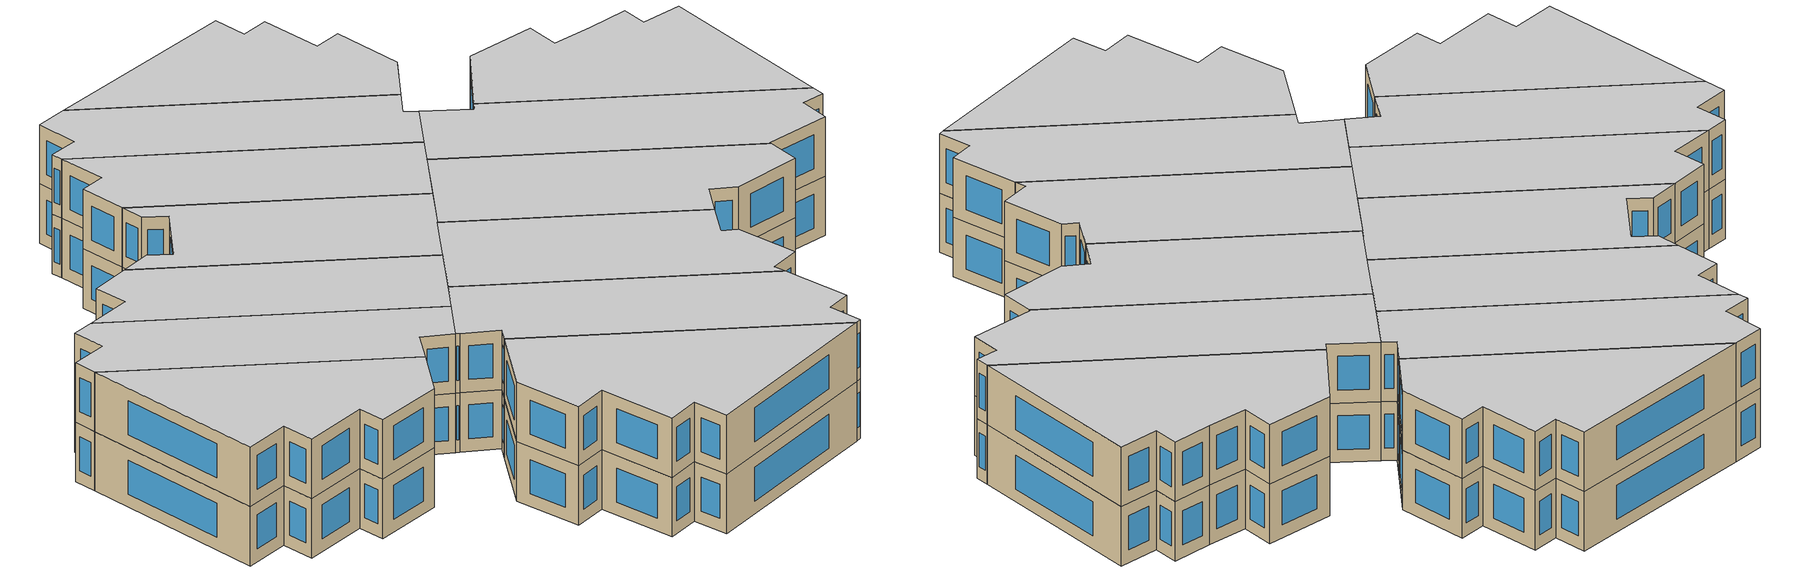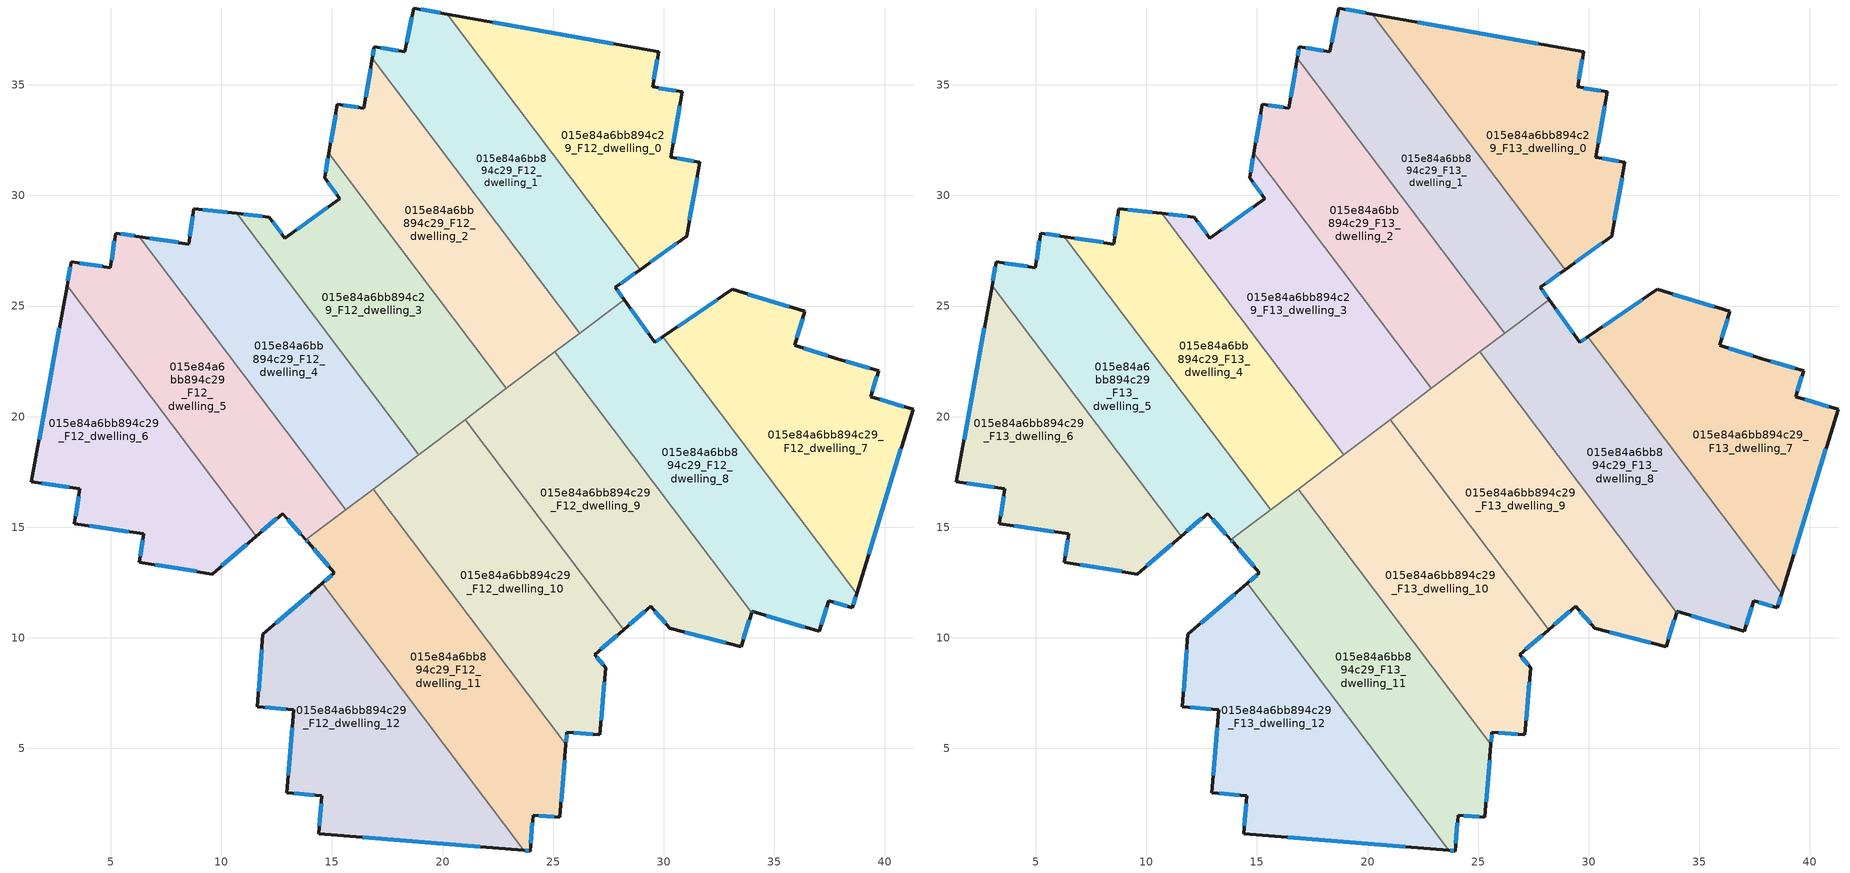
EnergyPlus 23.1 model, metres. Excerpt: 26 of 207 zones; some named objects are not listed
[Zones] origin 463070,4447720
015e84a6bb894c29_F12_dwelling_0
 floor to 015e84a6bb894c29_F11_dwelling_0 (EU_floor_Construction): 29.77,36.5 29.5,34.91 30.83,34.69 30.33,31.73 31.64,31.51 31.04,28.15 28.94,26.65 20.22,38.21 z36
 wall outside (EU_wall_Construction): 28.94,26.65 31.04,28.15 31.64,31.51 30.33,31.73 30.83,34.69 29.5,34.91 29.77,36.5 20.22,38.21 z36:39
 wall to 015e84a6bb894c29_F12_dwelling_1 (EU_wall_Construction): 20.22,38.21 28.94,26.65 z36:39
 window (EU_Window_Construction): 30.44,32.36 30.72,34.05 / 31.36,31.56 30.61,31.68 / 31.17,28.87 31.51,30.79 / 29.39,26.97 30.59,27.83 / 27.73,36.87 22.26,37.84 / 29.56,35.25 29.72,36.16 / 30.54,34.73 29.79,34.86 z36.64:38.36
015e84a6bb894c29_F12_dwelling_1
 floor to 015e84a6bb894c29_F11_dwelling_1 (EU_floor_Construction): 20.22,38.21 28.94,26.65 27.81,25.84 28.21,25.29 26.21,23.78 16.83,36.2 16.92,36.72 18.3,36.49 18.69,38.48 z36
 wall outside (EU_wall_Construction): 20.22,38.21 18.69,38.48 18.3,36.49 16.92,36.72 16.83,36.2 / 28.21,25.29 27.81,25.84 28.94,26.65 z36:39
 wall to 015e84a6bb894c29_F12_dwelling_2 (EU_wall_Construction): 16.83,36.2 26.21,23.78 z36:39
 wall to 015e84a6bb894c29_F12_dwelling_8 (EU_wall_Construction): 26.21,23.78 28.21,25.29 z36:39
 window (EU_Window_Construction): 19.89,38.26 19.02,38.42 / 28.05,26.02 28.69,26.48 / 28.12,25.41 27.89,25.73 / 16.9,36.61 16.85,36.31 / 18,36.54 17.21,36.67 / 18.61,38.05 18.38,36.92 z36.64:38.36
015e84a6bb894c29_F12_dwelling_10
 floor to 015e84a6bb894c29_F11_dwelling_10 (EU_floor_Construction): 21.02,19.86 28.19,10.36 26.87,9.23 27.37,8.64 27.12,5.61 25.62,5.73 25.58,5.18 16.86,16.72 z36
 wall outside (EU_wall_Construction): 25.58,5.18 25.62,5.73 27.12,5.61 27.37,8.64 26.87,9.23 28.19,10.36 z36:39
 wall to 015e84a6bb894c29_F12_dwelling_11 (EU_wall_Construction): 16.86,16.72 25.58,5.18 z36:39
 wall to 015e84a6bb894c29_F12_dwelling_9 (EU_wall_Construction): 28.19,10.36 21.02,19.86 z36:39
 wall to 015e84a6bb894c29_F12_dwelling_3 (EU_wall_Construction): 21.02,19.86 18.92,18.28 z36:39
 wall to 015e84a6bb894c29_F12_dwelling_4 (EU_wall_Construction): 18.92,18.28 16.86,16.73 z36:39
 window (EU_Window_Construction): 25.59,5.3 25.61,5.61 / 27.16,9.48 27.91,10.12 / 27.27,8.77 26.98,9.11 / 27.17,6.26 27.32,7.99 / 25.94,5.71 26.8,5.64 z36.64:38.36
015e84a6bb894c29_F12_dwelling_11
 floor to 015e84a6bb894c29_F11_dwelling_11 (EU_floor_Construction): 16.86,16.72 25.58,5.18 25.31,1.88 24.1,1.98 23.96,0.36 23.68,0.38 14.56,12.46 15.11,12.93 13.92,14.31 13.82,14.43 z36
 wall outside (EU_wall_Construction): 23.68,0.38 23.96,0.36 24.1,1.98 25.31,1.88 25.58,5.18 / 13.82,14.43 13.92,14.31 15.11,12.93 14.56,12.46 z36:39
 wall to 015e84a6bb894c29_F12_dwelling_12 (EU_wall_Construction): 14.56,12.46 23.68,0.38 z36:39
 wall to 015e84a6bb894c29_F12_dwelling_5 (EU_wall_Construction): 15.61,15.78 13.82,14.43 z36:39
 wall to 015e84a6bb894c29_F12_dwelling_4 (EU_wall_Construction): 16.86,16.72 15.61,15.78 z36:39
 window (EU_Window_Construction): 23.74,0.38 23.9,0.36 / 14.99,12.83 14.68,12.56 / 14.18,14.02 14.86,13.23 / 13.84,14.41 13.9,14.34 / 25.36,2.59 25.52,4.47 / 24.36,1.96 25.05,1.9 / 23.99,0.7 24.07,1.63 z36.64:38.36
015e84a6bb894c29_F12_dwelling_12
 floor to 015e84a6bb894c29_F11_dwelling_12 (EU_floor_Construction): 14.56,12.46 23.68,0.38 14.4,1.14 14.55,2.86 12.96,2.99 13.27,6.74 11.63,6.88 11.88,10.15 z36
 wall outside (EU_wall_Construction): 14.56,12.46 11.88,10.15 11.63,6.88 13.27,6.74 12.96,2.99 14.55,2.86 14.4,1.14 23.68,0.38 z36:39
 window (EU_Window_Construction): 13.2,5.93 13.02,3.79 / 11.98,6.85 12.92,6.77 / 11.82,9.45 11.68,7.58 / 13.99,11.97 12.45,10.65 / 16.39,0.97 21.69,0.54 / 14.52,2.49 14.44,1.5 / 13.3,2.96 14.21,2.88 z36.64:38.36
015e84a6bb894c29_F12_dwelling_2
 floor to 015e84a6bb894c29_F11_dwelling_2 (EU_floor_Construction): 16.83,36.2 26.21,23.78 22.89,21.28 14.86,31.91 15.25,34.12 16.45,33.95 z36
 wall outside (EU_wall_Construction): 16.83,36.2 16.45,33.95 15.25,34.12 14.86,31.91 z36:39
 wall to 015e84a6bb894c29_F12_dwelling_3 (EU_wall_Construction): 14.86,31.91 22.89,21.28 z36:39
 wall to 015e84a6bb894c29_F12_dwelling_9 (EU_wall_Construction): 22.89,21.28 25.08,22.93 z36:39
 wall to 015e84a6bb894c29_F12_dwelling_8 (EU_wall_Construction): 25.08,22.92 26.21,23.78 z36:39
 window (EU_Window_Construction): 15.16,33.65 14.94,32.39 / 16.19,33.99 15.5,34.08 / 16.75,35.72 16.53,34.43 z36.64:38.36
015e84a6bb894c29_F12_dwelling_3
 floor to 015e84a6bb894c29_F11_dwelling_3 (EU_floor_Construction): 15.35,29.85 14.67,30.8 14.86,31.91 22.89,21.28 18.92,18.28 10.68,29.19 12.17,29.02 12.87,28.07 z36
 wall outside (EU_wall_Construction): 14.86,31.91 14.67,30.8 15.35,29.85 12.87,28.07 12.17,29.02 10.68,29.19 z36:39
 wall to 015e84a6bb894c29_F12_dwelling_4 (EU_wall_Construction): 10.68,29.19 18.92,18.28 z36:39
 wall to 015e84a6bb894c29_F12_dwelling_9 (EU_wall_Construction): 21.02,19.86 22.89,21.27 z36:39
 window (EU_Window_Construction): 14.81,30.6 15.21,30.05 / 14.82,31.68 14.71,31.04 / 11.85,29.05 11,29.15 / 12.72,28.27 12.32,28.82 / 14.82,29.47 13.4,28.45 z36.64:38.36
015e84a6bb894c29_F12_dwelling_4
 floor to 015e84a6bb894c29_F11_dwelling_4 (EU_floor_Construction): 10.68,29.19 18.92,18.28 15.61,15.78 6.29,28.14 8.52,27.8 8.75,29.4 z36
 wall outside (EU_wall_Construction): 10.68,29.19 8.75,29.4 8.52,27.8 6.29,28.14 z36:39
 wall to 015e84a6bb894c29_F12_dwelling_5 (EU_wall_Construction): 6.29,28.14 15.61,15.78 z36:39
 window (EU_Window_Construction): 8.04,27.88 6.77,28.07 / 8.7,29.06 8.57,28.15 / 10.27,29.23 9.17,29.36 z36.64:38.36
015e84a6bb894c29_F12_dwelling_5
 floor to 015e84a6bb894c29_F11_dwelling_5 (EU_floor_Construction): 6.29,28.14 15.61,15.78 13.82,14.43 12.77,15.62 11.57,14.58 3.02,25.91 3.22,27 4.98,26.73 5.21,28.3 z36
 wall outside (EU_wall_Construction): 6.29,28.14 5.21,28.3 4.98,26.73 3.22,27 3.02,25.91 / 11.57,14.58 12.77,15.62 13.82,14.43 z36:39
 wall to 015e84a6bb894c29_F12_dwelling_6 (EU_wall_Construction): 3.02,25.91 11.57,14.58 z36:39
 window (EU_Window_Construction): 4.61,26.79 3.59,26.94 / 5.16,27.96 5.03,27.07 / 6.06,28.17 5.44,28.26 / 13,15.36 13.6,14.69 / 11.83,14.8 12.51,15.4 / 3.17,26.77 3.06,26.14 z36.64:38.36
015e84a6bb894c29_F12_dwelling_6
 floor to 015e84a6bb894c29_F11_dwelling_6 (EU_floor_Construction): 3.02,25.91 11.57,14.58 9.59,12.88 6.29,13.42 6.48,14.71 3.35,15.17 3.59,16.74 1.41,17.06 z36
 wall outside (EU_wall_Construction): 3.02,25.91 1.41,17.06 3.59,16.74 3.35,15.17 6.48,14.71 6.29,13.42 9.59,12.88 11.57,14.58 z36:39
 window (EU_Window_Construction): 4.02,15.07 5.81,14.8 / 3.54,16.4 3.4,15.5 / 1.88,16.99 3.12,16.81 / 2.68,24.02 1.76,18.96 / 10.02,13.25 11.15,14.22 / 7,13.3 8.88,13 / 6.44,14.43 6.33,13.69 z36.64:38.36
015e84a6bb894c29_F12_dwelling_7
 floor to 015e84a6bb894c29_F11_dwelling_7 (EU_floor_Construction): 39.72,22.08 39.36,20.91 41.27,20.33 38.72,11.98 29.95,23.61 33.11,25.75 36.38,24.76 35.92,23.23 37.83,22.62 z36
 wall outside (EU_wall_Construction): 38.72,11.98 41.27,20.33 39.36,20.91 39.72,22.08 37.83,22.62 35.92,23.23 36.38,24.76 33.11,25.75 29.95,23.61 z36:39
 wall to 015e84a6bb894c29_F12_dwelling_8 (EU_wall_Construction): 29.95,23.61 38.72,11.98 z36:39
 window (EU_Window_Construction): 37.42,22.75 36.33,23.1 / 39.31,22.2 38.23,22.51 / 39.44,21.16 39.64,21.83 / 40.86,20.45 39.77,20.78 / 39.27,13.77 40.73,18.54 / 32.43,25.29 30.63,24.07 / 35.68,24.97 33.81,25.54 / 36.02,23.56 36.28,24.43 z36.64:38.36
015e84a6bb894c29_F12_dwelling_8
 floor to 015e84a6bb894c29_F11_dwelling_8 (EU_floor_Construction): 29.95,23.61 38.72,11.98 38.53,11.35 37.47,11.68 37.04,10.28 33.99,11.2 33.97,11.13 25.08,22.92 28.21,25.29 29.59,23.36 z36
 wall outside (EU_wall_Construction): 33.97,11.13 33.99,11.2 37.04,10.28 37.47,11.68 38.53,11.35 38.72,11.98 / 29.95,23.61 29.59,23.36 28.21,25.29 z36:39
 wall to 015e84a6bb894c29_F12_dwelling_9 (EU_wall_Construction): 25.08,22.92 33.97,11.13 z36:39
 window (EU_Window_Construction): 38.57,11.49 38.68,11.84 / 37.7,11.61 38.3,11.42 / 37.13,10.58 37.38,11.38 / 34.64,11 36.38,10.48 / 33.98,11.15 33.99,11.18 / 29.29,23.77 28.5,24.88 / 29.87,23.55 29.67,23.41 z36.64:38.36
015e84a6bb894c29_F12_dwelling_9
 floor to 015e84a6bb894c29_F11_dwelling_9 (EU_floor_Construction): 25.08,22.92 33.97,11.13 33.5,9.6 30.27,10.44 29.41,11.42 28.19,10.36 21.02,19.86 z36
 wall outside (EU_wall_Construction): 28.19,10.36 29.41,11.42 30.27,10.44 33.5,9.6 33.97,11.13 z36:39
 window (EU_Window_Construction): 30.96,10.26 32.81,9.78 / 29.6,11.21 30.08,10.65 / 28.45,10.59 29.15,11.19 / 33.6,9.93 33.87,10.81 z36.64:38.36
015e84a6bb894c29_F13_dwelling_0
 floor to 015e84a6bb894c29_F12_dwelling_0 (EU_floor_Construction): 29.77,36.5 29.5,34.91 30.83,34.69 30.33,31.73 31.64,31.51 31.04,28.15 28.94,26.65 20.22,38.21 z39
 wall outside (EU_wall_Construction): 28.94,26.65 31.04,28.15 31.64,31.51 30.33,31.73 30.83,34.69 29.5,34.91 29.77,36.5 20.22,38.21 z39:42
 wall to 015e84a6bb894c29_F13_dwelling_1 (EU_wall_Construction): 20.22,38.21 28.94,26.65 z39:42
 window (EU_Window_Construction): 30.44,32.36 30.72,34.05 / 31.36,31.56 30.61,31.68 / 31.17,28.87 31.51,30.79 / 29.39,26.97 30.59,27.83 / 27.73,36.87 22.26,37.84 / 29.56,35.25 29.72,36.16 / 30.54,34.73 29.79,34.86 z39.64:41.36
 ceiling to 015e84a6bb894c29_F14_dwelling_0 (EU_floor_Construction): 31.04,28.15 31.64,31.51 30.33,31.73 30.83,34.69 29.5,34.91 29.77,36.5 20.22,38.21 28.94,26.65 z42
015e84a6bb894c29_F13_dwelling_1
 floor to 015e84a6bb894c29_F12_dwelling_1 (EU_floor_Construction): 20.22,38.21 28.94,26.65 27.81,25.84 28.21,25.29 26.21,23.78 16.83,36.2 16.92,36.72 18.3,36.49 18.69,38.48 z39
 wall outside (EU_wall_Construction): 20.22,38.21 18.69,38.48 18.3,36.49 16.92,36.72 16.83,36.2 / 28.21,25.29 27.81,25.84 28.94,26.65 z39:42
 wall to 015e84a6bb894c29_F13_dwelling_2 (EU_wall_Construction): 16.83,36.2 26.21,23.78 z39:42
 wall to 015e84a6bb894c29_F13_dwelling_8 (EU_wall_Construction): 26.21,23.78 28.21,25.29 z39:42
 window (EU_Window_Construction): 19.89,38.26 19.02,38.42 / 28.05,26.02 28.69,26.48 / 28.12,25.41 27.89,25.73 / 16.9,36.61 16.85,36.31 / 18,36.54 17.21,36.67 / 18.61,38.05 18.38,36.92 z39.64:41.36
 ceiling to 015e84a6bb894c29_F14_dwelling_1 (EU_floor_Construction): 28.21,25.29 27.81,25.84 28.94,26.65 20.22,38.21 18.69,38.48 18.3,36.49 16.92,36.72 16.83,36.2 26.21,23.78 z42
015e84a6bb894c29_F13_dwelling_10
 floor to 015e84a6bb894c29_F12_dwelling_10 (EU_floor_Construction): 21.02,19.86 28.19,10.36 26.87,9.23 27.37,8.64 27.12,5.61 25.62,5.73 25.58,5.18 16.86,16.72 z39
 wall outside (EU_wall_Construction): 25.58,5.18 25.62,5.73 27.12,5.61 27.37,8.64 26.87,9.23 28.19,10.36 z39:42
 wall to 015e84a6bb894c29_F13_dwelling_11 (EU_wall_Construction): 16.86,16.72 25.58,5.18 z39:42
 wall to 015e84a6bb894c29_F13_dwelling_9 (EU_wall_Construction): 28.19,10.36 21.02,19.86 z39:42
 wall to 015e84a6bb894c29_F13_dwelling_3 (EU_wall_Construction): 21.02,19.86 18.92,18.28 z39:42
 wall to 015e84a6bb894c29_F13_dwelling_4 (EU_wall_Construction): 18.92,18.28 16.86,16.73 z39:42
 window (EU_Window_Construction): 25.59,5.3 25.61,5.61 / 27.16,9.48 27.91,10.12 / 27.27,8.77 26.98,9.11 / 27.17,6.26 27.32,7.99 / 25.94,5.71 26.8,5.64 z39.64:41.36
 ceiling to 015e84a6bb894c29_F14_dwelling_10 (EU_floor_Construction): 27.12,5.61 27.37,8.64 26.87,9.23 28.19,10.36 21.02,19.86 16.86,16.72 25.58,5.18 25.62,5.73 z42
015e84a6bb894c29_F13_dwelling_11
 floor to 015e84a6bb894c29_F12_dwelling_11 (EU_floor_Construction): 16.86,16.72 25.58,5.18 25.31,1.88 24.1,1.98 23.96,0.36 23.68,0.38 14.56,12.46 15.11,12.93 13.92,14.31 13.82,14.43 z39
 wall outside (EU_wall_Construction): 23.68,0.38 23.96,0.36 24.1,1.98 25.31,1.88 25.58,5.18 / 13.82,14.43 13.92,14.31 15.11,12.93 14.56,12.46 z39:42
 wall to 015e84a6bb894c29_F13_dwelling_12 (EU_wall_Construction): 14.56,12.46 23.68,0.38 z39:42
 wall to 015e84a6bb894c29_F13_dwelling_5 (EU_wall_Construction): 15.61,15.78 13.82,14.43 z39:42
 wall to 015e84a6bb894c29_F13_dwelling_4 (EU_wall_Construction): 16.86,16.72 15.61,15.78 z39:42
 window (EU_Window_Construction): 23.74,0.38 23.9,0.36 / 14.99,12.83 14.68,12.56 / 14.18,14.02 14.86,13.23 / 13.84,14.41 13.9,14.34 / 25.36,2.59 25.52,4.47 / 24.36,1.96 25.05,1.9 / 23.99,0.7 24.07,1.63 z39.64:41.36
 ceiling to 015e84a6bb894c29_F14_dwelling_11 (EU_floor_Construction): 25.31,1.88 25.58,5.18 16.86,16.72 13.82,14.43 13.92,14.31 15.11,12.93 14.56,12.46 23.68,0.38 23.96,0.36 24.1,1.98 z42
015e84a6bb894c29_F13_dwelling_12
 floor to 015e84a6bb894c29_F12_dwelling_12 (EU_floor_Construction): 14.56,12.46 23.68,0.38 14.4,1.14 14.55,2.86 12.96,2.99 13.27,6.74 11.63,6.88 11.88,10.15 z39
 wall outside (EU_wall_Construction): 14.56,12.46 11.88,10.15 11.63,6.88 13.27,6.74 12.96,2.99 14.55,2.86 14.4,1.14 23.68,0.38 z39:42
 window (EU_Window_Construction): 13.2,5.93 13.02,3.79 / 11.98,6.85 12.92,6.77 / 11.82,9.45 11.68,7.58 / 13.99,11.97 12.45,10.65 / 16.39,0.97 21.69,0.54 / 14.52,2.49 14.44,1.5 / 13.3,2.96 14.21,2.88 z39.64:41.36
 ceiling to 015e84a6bb894c29_F14_dwelling_12 (EU_floor_Construction): 23.68,0.38 14.56,12.46 11.88,10.15 11.63,6.88 13.27,6.74 12.96,2.99 14.55,2.86 14.4,1.14 z42
015e84a6bb894c29_F13_dwelling_2
 floor to 015e84a6bb894c29_F12_dwelling_2 (EU_floor_Construction): 16.83,36.2 26.21,23.78 22.89,21.28 14.86,31.91 15.25,34.12 16.45,33.95 z39
 wall outside (EU_wall_Construction): 16.83,36.2 16.45,33.95 15.25,34.12 14.86,31.91 z39:42
 wall to 015e84a6bb894c29_F13_dwelling_3 (EU_wall_Construction): 14.86,31.91 22.89,21.28 z39:42
 wall to 015e84a6bb894c29_F13_dwelling_9 (EU_wall_Construction): 22.89,21.28 25.08,22.93 z39:42
 wall to 015e84a6bb894c29_F13_dwelling_8 (EU_wall_Construction): 25.08,22.92 26.21,23.78 z39:42
 window (EU_Window_Construction): 15.16,33.65 14.94,32.39 / 16.19,33.99 15.5,34.08 / 16.75,35.72 16.53,34.43 z39.64:41.36
 ceiling to 015e84a6bb894c29_F14_dwelling_2 (EU_floor_Construction): 26.21,23.78 16.83,36.2 16.45,33.95 15.25,34.12 14.86,31.91 22.89,21.28 z42
015e84a6bb894c29_F13_dwelling_3
 floor to 015e84a6bb894c29_F12_dwelling_3 (EU_floor_Construction): 15.35,29.85 14.67,30.8 14.86,31.91 22.89,21.28 18.92,18.28 10.68,29.19 12.17,29.02 12.87,28.07 z39
 wall outside (EU_wall_Construction): 14.86,31.91 14.67,30.8 15.35,29.85 12.87,28.07 12.17,29.02 10.68,29.19 z39:42
 wall to 015e84a6bb894c29_F13_dwelling_4 (EU_wall_Construction): 10.68,29.19 18.92,18.28 z39:42
 wall to 015e84a6bb894c29_F13_dwelling_9 (EU_wall_Construction): 21.02,19.86 22.89,21.27 z39:42
 window (EU_Window_Construction): 14.81,30.6 15.21,30.05 / 14.82,31.68 14.71,31.04 / 11.85,29.05 11,29.15 / 12.72,28.27 12.32,28.82 / 14.82,29.47 13.4,28.45 z39.64:41.36
 ceiling to 015e84a6bb894c29_F14_dwelling_3 (EU_floor_Construction): 22.89,21.28 14.86,31.91 14.67,30.8 15.35,29.85 12.87,28.07 12.17,29.02 10.68,29.19 18.92,18.28 z42
015e84a6bb894c29_F13_dwelling_4
 floor to 015e84a6bb894c29_F12_dwelling_4 (EU_floor_Construction): 10.68,29.19 18.92,18.28 15.61,15.78 6.29,28.14 8.52,27.8 8.75,29.4 z39
 wall outside (EU_wall_Construction): 10.68,29.19 8.75,29.4 8.52,27.8 6.29,28.14 z39:42
 wall to 015e84a6bb894c29_F13_dwelling_5 (EU_wall_Construction): 6.29,28.14 15.61,15.78 z39:42
 window (EU_Window_Construction): 8.04,27.88 6.77,28.07 / 8.7,29.06 8.57,28.15 / 10.27,29.23 9.17,29.36 z39.64:41.36
 ceiling to 015e84a6bb894c29_F14_dwelling_4 (EU_floor_Construction): 18.92,18.28 10.68,29.19 8.75,29.4 8.52,27.8 6.29,28.14 15.61,15.78 z42
015e84a6bb894c29_F13_dwelling_5
 floor to 015e84a6bb894c29_F12_dwelling_5 (EU_floor_Construction): 6.29,28.14 15.61,15.78 13.82,14.43 12.77,15.62 11.57,14.58 3.02,25.91 3.22,27 4.98,26.73 5.21,28.3 z39
 wall outside (EU_wall_Construction): 6.29,28.14 5.21,28.3 4.98,26.73 3.22,27 3.02,25.91 / 11.57,14.58 12.77,15.62 13.82,14.43 z39:42
 wall to 015e84a6bb894c29_F13_dwelling_6 (EU_wall_Construction): 3.02,25.91 11.57,14.58 z39:42
 window (EU_Window_Construction): 4.61,26.79 3.59,26.94 / 5.16,27.96 5.03,27.07 / 6.06,28.17 5.44,28.26 / 13,15.36 13.6,14.69 / 11.83,14.8 12.51,15.4 / 3.17,26.77 3.06,26.14 z39.64:41.36
 ceiling to 015e84a6bb894c29_F14_dwelling_5 (EU_floor_Construction): 15.61,15.78 6.29,28.14 5.21,28.3 4.98,26.73 3.22,27 3.02,25.91 11.57,14.58 12.77,15.62 13.82,14.43 z42
015e84a6bb894c29_F13_dwelling_6
 floor to 015e84a6bb894c29_F12_dwelling_6 (EU_floor_Construction): 3.02,25.91 11.57,14.58 9.59,12.88 6.29,13.42 6.48,14.71 3.35,15.17 3.59,16.74 1.41,17.06 z39
 wall outside (EU_wall_Construction): 3.02,25.91 1.41,17.06 3.59,16.74 3.35,15.17 6.48,14.71 6.29,13.42 9.59,12.88 11.57,14.58 z39:42
 window (EU_Window_Construction): 4.02,15.07 5.81,14.8 / 3.54,16.4 3.4,15.5 / 1.88,16.99 3.12,16.81 / 2.68,24.02 1.76,18.96 / 10.02,13.25 11.15,14.22 / 7,13.3 8.88,13 / 6.44,14.43 6.33,13.69 z39.64:41.36
 ceiling to 015e84a6bb894c29_F14_dwelling_6 (EU_floor_Construction): 11.57,14.58 3.02,25.91 1.41,17.06 3.59,16.74 3.35,15.17 6.48,14.71 6.29,13.42 9.59,12.88 z42
015e84a6bb894c29_F13_dwelling_7
 floor to 015e84a6bb894c29_F12_dwelling_7 (EU_floor_Construction): 39.72,22.08 39.36,20.91 41.27,20.33 38.72,11.98 29.95,23.61 33.11,25.75 36.38,24.76 35.92,23.23 37.83,22.62 z39
 wall outside (EU_wall_Construction): 38.72,11.98 41.27,20.33 39.36,20.91 39.72,22.08 37.83,22.62 35.92,23.23 36.38,24.76 33.11,25.75 29.95,23.61 z39:42
 wall to 015e84a6bb894c29_F13_dwelling_8 (EU_wall_Construction): 29.95,23.61 38.72,11.98 z39:42
 window (EU_Window_Construction): 37.42,22.75 36.33,23.1 / 39.31,22.2 38.23,22.51 / 39.44,21.16 39.64,21.83 / 40.86,20.45 39.77,20.78 / 39.27,13.77 40.73,18.54 / 32.43,25.29 30.63,24.07 / 35.68,24.97 33.81,25.54 / 36.02,23.56 36.28,24.43 z39.64:41.36
 ceiling to 015e84a6bb894c29_F14_dwelling_7 (EU_floor_Construction): 38.72,11.98 41.27,20.33 39.36,20.91 39.72,22.08 37.83,22.62 35.92,23.23 36.38,24.76 33.11,25.75 29.95,23.61 z42
015e84a6bb894c29_F13_dwelling_8
 floor to 015e84a6bb894c29_F12_dwelling_8 (EU_floor_Construction): 29.95,23.61 38.72,11.98 38.53,11.35 37.47,11.68 37.04,10.28 33.99,11.2 33.97,11.13 25.08,22.92 28.21,25.29 29.59,23.36 z39
 wall outside (EU_wall_Construction): 33.97,11.13 33.99,11.2 37.04,10.28 37.47,11.68 38.53,11.35 38.72,11.98 / 29.95,23.61 29.59,23.36 28.21,25.29 z39:42
 wall to 015e84a6bb894c29_F13_dwelling_9 (EU_wall_Construction): 25.08,22.92 33.97,11.13 z39:42
 window (EU_Window_Construction): 38.57,11.49 38.68,11.84 / 37.7,11.61 38.3,11.42 / 37.13,10.58 37.38,11.38 / 34.64,11 36.38,10.48 / 33.98,11.15 33.99,11.18 / 29.29,23.77 28.5,24.88 / 29.87,23.55 29.67,23.41 z39.64:41.36
 ceiling to 015e84a6bb894c29_F14_dwelling_8 (EU_floor_Construction): 38.53,11.35 38.72,11.98 29.95,23.61 29.59,23.36 28.21,25.29 25.08,22.92 33.97,11.13 33.99,11.2 37.04,10.28 37.47,11.68 z42
015e84a6bb894c29_F13_dwelling_9
 floor to 015e84a6bb894c29_F12_dwelling_9 (EU_floor_Construction): 25.08,22.92 33.97,11.13 33.5,9.6 30.27,10.44 29.41,11.42 28.19,10.36 21.02,19.86 z39
 wall outside (EU_wall_Construction): 28.19,10.36 29.41,11.42 30.27,10.44 33.5,9.6 33.97,11.13 z39:42
 window (EU_Window_Construction): 30.96,10.26 32.81,9.78 / 29.6,11.21 30.08,10.65 / 28.45,10.59 29.15,11.19 / 33.6,9.93 33.87,10.81 z39.64:41.36
 ceiling to 015e84a6bb894c29_F14_dwelling_9 (EU_floor_Construction): 33.5,9.6 33.97,11.13 25.08,22.92 21.02,19.86 28.19,10.36 29.41,11.42 30.27,10.44 z42
[Building]
EU S2 Campaign: North Axis=0; Terrain=City; Solar Distribution=FullExterior
[Site:Location]
Yerevan-Zvartnots.Intl.AP: Latitude=40.15; Longitude=44.383; Time Zone=4; Elevation=854
[SizingPeriod:WeatherFileDays]
AnnualSizingPeriod: Begin Month=1; Begin Day of Month=1; End Month=12; End Day of Month=31; Day of Week for Start Day=Monday; Use Weather File Daylight Saving Period=No; Use Weather File Rain and Snow Indicators=No
[MATERIAL]
EU_InternalMass_Material: Roughness=MediumRough; Thickness=0.1; Conductivity=1; Density=1800; Specific Heat=900; Thermal Absorptance=0.9; Solar Absorptance=0.7; Visible Absorptance=0.7
[MATERIAL:NOMASS] Roughness=MediumRough; Thermal Absorptance=0.9; Solar Absorptance=0.7; Visible Absorptance=0.7
Name | Thermal Resistance
EU_wall_NoMass | 1.05043
EU_floor_NoMass | 0.478065
[WINDOWMATERIAL:SIMPLEGLAZINGSYSTEM]
EU_Window_SimpleGlazing: UFactor=2.5566; Solar Heat Gain Coefficient=0.75; Visible Transmittance=0.75
[CONSTRUCTION]
EU_wall_Construction: EU_wall_NoMass
EU_floor_Construction: EU_floor_NoMass
EU_Window_Construction: EU_Window_SimpleGlazing
EU_InternalMass_Construction: EU_InternalMass_Material
[ZONE] Type=1; Multiplier=1; Ceiling Height=autocalculate; Floor Area=autocalculate; Part of Total Floor Area=Yes
Name | Volume
015e84a6bb894c29_F12_dwelling_0; 015e84a6bb894c29_F13_dwelling_0 | 179.992
015e84a6bb894c29_F12_dwelling_1; 015e84a6bb894c29_F13_dwelling_1; 015e84a6bb894c29_F12_dwelling_6; 015e84a6bb894c29_F13_dwelling_6 | 180.014
015e84a6bb894c29_F12_dwelling_10; 015e84a6bb894c29_F13_dwelling_10 | 210.014
015e84a6bb894c29_F12_dwelling_11; 015e84a6bb894c29_F13_dwelling_11 | 210.02
015e84a6bb894c29_F12_dwelling_12; 015e84a6bb894c29_F13_dwelling_12 | 209.98
015e84a6bb894c29_F12_dwelling_2; 015e84a6bb894c29_F13_dwelling_2 | 180.025
015e84a6bb894c29_F12_dwelling_3; 015e84a6bb894c29_F13_dwelling_3 | 179.989
015e84a6bb894c29_F12_dwelling_4; 015e84a6bb894c29_F13_dwelling_4; 015e84a6bb894c29_F12_dwelling_5; 015e84a6bb894c29_F13_dwelling_5 | 180
015e84a6bb894c29_F12_dwelling_7; 015e84a6bb894c29_F13_dwelling_7 | 210
015e84a6bb894c29_F12_dwelling_8; 015e84a6bb894c29_F13_dwelling_8 | 210.012
015e84a6bb894c29_F12_dwelling_9; 015e84a6bb894c29_F13_dwelling_9 | 210.008
[INTERNALMASS] Construction=EU_InternalMass_Construction
Name | Zone or ZoneList | Surface Area
015e84a6bb894c29_F12_dwelling_0_EU_InternalMass | 015e84a6bb894c29_F12_dwelling_0 | 59.9974
015e84a6bb894c29_F12_dwelling_1_EU_InternalMass | 015e84a6bb894c29_F12_dwelling_1 | 60.0046
015e84a6bb894c29_F12_dwelling_2_EU_InternalMass | 015e84a6bb894c29_F12_dwelling_2 | 60.0084
015e84a6bb894c29_F12_dwelling_3_EU_InternalMass | 015e84a6bb894c29_F12_dwelling_3 | 59.9963
015e84a6bb894c29_F12_dwelling_4_EU_InternalMass | 015e84a6bb894c29_F12_dwelling_4 | 60.0001
015e84a6bb894c29_F12_dwelling_5_EU_InternalMass | 015e84a6bb894c29_F12_dwelling_5 | 59.9999
015e84a6bb894c29_F12_dwelling_6_EU_InternalMass | 015e84a6bb894c29_F12_dwelling_6 | 60.0045
015e84a6bb894c29_F12_dwelling_7_EU_InternalMass | 015e84a6bb894c29_F12_dwelling_7 | 69.9996
015e84a6bb894c29_F12_dwelling_8_EU_InternalMass | 015e84a6bb894c29_F12_dwelling_8 | 70.004
015e84a6bb894c29_F12_dwelling_9_EU_InternalMass | 015e84a6bb894c29_F12_dwelling_9 | 70.0026
015e84a6bb894c29_F12_dwelling_10_EU_InternalMass | 015e84a6bb894c29_F12_dwelling_10 | 70.0049
015e84a6bb894c29_F12_dwelling_11_EU_InternalMass | 015e84a6bb894c29_F12_dwelling_11 | 70.0067
015e84a6bb894c29_F12_dwelling_12_EU_InternalMass | 015e84a6bb894c29_F12_dwelling_12 | 69.993
015e84a6bb894c29_F13_dwelling_0_EU_InternalMass | 015e84a6bb894c29_F13_dwelling_0 | 59.9974
015e84a6bb894c29_F13_dwelling_1_EU_InternalMass | 015e84a6bb894c29_F13_dwelling_1 | 60.0046
015e84a6bb894c29_F13_dwelling_2_EU_InternalMass | 015e84a6bb894c29_F13_dwelling_2 | 60.0084
015e84a6bb894c29_F13_dwelling_3_EU_InternalMass | 015e84a6bb894c29_F13_dwelling_3 | 59.9963
015e84a6bb894c29_F13_dwelling_4_EU_InternalMass | 015e84a6bb894c29_F13_dwelling_4 | 60.0001
015e84a6bb894c29_F13_dwelling_5_EU_InternalMass | 015e84a6bb894c29_F13_dwelling_5 | 59.9999
015e84a6bb894c29_F13_dwelling_6_EU_InternalMass | 015e84a6bb894c29_F13_dwelling_6 | 60.0045
015e84a6bb894c29_F13_dwelling_7_EU_InternalMass | 015e84a6bb894c29_F13_dwelling_7 | 69.9996
015e84a6bb894c29_F13_dwelling_8_EU_InternalMass | 015e84a6bb894c29_F13_dwelling_8 | 70.004
015e84a6bb894c29_F13_dwelling_9_EU_InternalMass | 015e84a6bb894c29_F13_dwelling_9 | 70.0026
015e84a6bb894c29_F13_dwelling_10_EU_InternalMass | 015e84a6bb894c29_F13_dwelling_10 | 70.0049
015e84a6bb894c29_F13_dwelling_11_EU_InternalMass | 015e84a6bb894c29_F13_dwelling_11 | 70.0067
015e84a6bb894c29_F13_dwelling_12_EU_InternalMass | 015e84a6bb894c29_F13_dwelling_12 | 69.993
[OTHEREQUIPMENT] Fuel Type=Electricity; Design Level Calculation Method=Watts/Area; Power per Zone Floor Area=1; Fraction Latent=0; Fraction Radiant=0; Fraction Lost=0; Carbon Dioxide Generation Rate=0; EndUse Subcategory=EU_Step8_InternalGains
Name | Zone or ZoneList or Space or SpaceList | Schedule
EU_Step8_InternalGain_015e84a6bb894c29_F12_dwelling_0_f000 | 015e84a6bb894c29_F12_dwelling_0 | EU_Step8_GainSchedule_015e84a6bb894c29_F12_dwelling_0_f000
EU_Step8_InternalGain_015e84a6bb894c29_F12_dwelling_1_f000 | 015e84a6bb894c29_F12_dwelling_1 | EU_Step8_GainSchedule_015e84a6bb894c29_F12_dwelling_1_f000
EU_Step8_InternalGain_015e84a6bb894c29_F12_dwelling_2_f000 | 015e84a6bb894c29_F12_dwelling_2 | EU_Step8_GainSchedule_015e84a6bb894c29_F12_dwelling_2_f000
EU_Step8_InternalGain_015e84a6bb894c29_F12_dwelling_3_f000 | 015e84a6bb894c29_F12_dwelling_3 | EU_Step8_GainSchedule_015e84a6bb894c29_F12_dwelling_3_f000
EU_Step8_InternalGain_015e84a6bb894c29_F12_dwelling_4_f000 | 015e84a6bb894c29_F12_dwelling_4 | EU_Step8_GainSchedule_015e84a6bb894c29_F12_dwelling_4_f000
EU_Step8_InternalGain_015e84a6bb894c29_F12_dwelling_5_f000 | 015e84a6bb894c29_F12_dwelling_5 | EU_Step8_GainSchedule_015e84a6bb894c29_F12_dwelling_5_f000
EU_Step8_InternalGain_015e84a6bb894c29_F12_dwelling_6_f000 | 015e84a6bb894c29_F12_dwelling_6 | EU_Step8_GainSchedule_015e84a6bb894c29_F12_dwelling_6_f000
EU_Step8_InternalGain_015e84a6bb894c29_F12_dwelling_7_f000 | 015e84a6bb894c29_F12_dwelling_7 | EU_Step8_GainSchedule_015e84a6bb894c29_F12_dwelling_7_f000
EU_Step8_InternalGain_015e84a6bb894c29_F12_dwelling_8_f000 | 015e84a6bb894c29_F12_dwelling_8 | EU_Step8_GainSchedule_015e84a6bb894c29_F12_dwelling_8_f000
EU_Step8_InternalGain_015e84a6bb894c29_F12_dwelling_9_f000 | 015e84a6bb894c29_F12_dwelling_9 | EU_Step8_GainSchedule_015e84a6bb894c29_F12_dwelling_9_f000
EU_Step8_InternalGain_015e84a6bb894c29_F12_dwelling_10_f000 | 015e84a6bb894c29_F12_dwelling_10 | EU_Step8_GainSchedule_015e84a6bb894c29_F12_dwelling_10_f000
EU_Step8_InternalGain_015e84a6bb894c29_F12_dwelling_11_f000 | 015e84a6bb894c29_F12_dwelling_11 | EU_Step8_GainSchedule_015e84a6bb894c29_F12_dwelling_11_f000
EU_Step8_InternalGain_015e84a6bb894c29_F12_dwelling_12_f000 | 015e84a6bb894c29_F12_dwelling_12 | EU_Step8_GainSchedule_015e84a6bb894c29_F12_dwelling_12_f000
EU_Step8_InternalGain_015e84a6bb894c29_F13_dwelling_0_f000 | 015e84a6bb894c29_F13_dwelling_0 | EU_Step8_GainSchedule_015e84a6bb894c29_F13_dwelling_0_f000
EU_Step8_InternalGain_015e84a6bb894c29_F13_dwelling_1_f000 | 015e84a6bb894c29_F13_dwelling_1 | EU_Step8_GainSchedule_015e84a6bb894c29_F13_dwelling_1_f000
EU_Step8_InternalGain_015e84a6bb894c29_F13_dwelling_2_f000 | 015e84a6bb894c29_F13_dwelling_2 | EU_Step8_GainSchedule_015e84a6bb894c29_F13_dwelling_2_f000
EU_Step8_InternalGain_015e84a6bb894c29_F13_dwelling_3_f000 | 015e84a6bb894c29_F13_dwelling_3 | EU_Step8_GainSchedule_015e84a6bb894c29_F13_dwelling_3_f000
EU_Step8_InternalGain_015e84a6bb894c29_F13_dwelling_4_f000 | 015e84a6bb894c29_F13_dwelling_4 | EU_Step8_GainSchedule_015e84a6bb894c29_F13_dwelling_4_f000
EU_Step8_InternalGain_015e84a6bb894c29_F13_dwelling_5_f000 | 015e84a6bb894c29_F13_dwelling_5 | EU_Step8_GainSchedule_015e84a6bb894c29_F13_dwelling_5_f000
EU_Step8_InternalGain_015e84a6bb894c29_F13_dwelling_6_f000 | 015e84a6bb894c29_F13_dwelling_6 | EU_Step8_GainSchedule_015e84a6bb894c29_F13_dwelling_6_f000
EU_Step8_InternalGain_015e84a6bb894c29_F13_dwelling_7_f000 | 015e84a6bb894c29_F13_dwelling_7 | EU_Step8_GainSchedule_015e84a6bb894c29_F13_dwelling_7_f000
EU_Step8_InternalGain_015e84a6bb894c29_F13_dwelling_8_f000 | 015e84a6bb894c29_F13_dwelling_8 | EU_Step8_GainSchedule_015e84a6bb894c29_F13_dwelling_8_f000
EU_Step8_InternalGain_015e84a6bb894c29_F13_dwelling_9_f000 | 015e84a6bb894c29_F13_dwelling_9 | EU_Step8_GainSchedule_015e84a6bb894c29_F13_dwelling_9_f000
EU_Step8_InternalGain_015e84a6bb894c29_F13_dwelling_10_f000 | 015e84a6bb894c29_F13_dwelling_10 | EU_Step8_GainSchedule_015e84a6bb894c29_F13_dwelling_10_f000
EU_Step8_InternalGain_015e84a6bb894c29_F13_dwelling_11_f000 | 015e84a6bb894c29_F13_dwelling_11 | EU_Step8_GainSchedule_015e84a6bb894c29_F13_dwelling_11_f000
EU_Step8_InternalGain_015e84a6bb894c29_F13_dwelling_12_f000 | 015e84a6bb894c29_F13_dwelling_12 | EU_Step8_GainSchedule_015e84a6bb894c29_F13_dwelling_12_f000
[ZONEVENTILATION:DESIGNFLOWRATE] Schedule=EU_AlwaysOn; Design Flow Rate Calculation Method=AirChanges/Hour; Air Changes per Hour=0.557805; Ventilation Type=Natural; Fan Pressure Rise=0; Fan Total Efficiency=1; Constant Term Coefficient=1; Temperature Term Coefficient=0; Velocity Term Coefficient=0; Velocity Squared Term Coefficient=0; Minimum Indoor Temperature=-100; Maximum Indoor Temperature=100; Delta Temperature=-100; Minimum Outdoor Temperature=-100; Maximum Outdoor Temperature=100; Maximum Wind Speed=40
Name | Zone or ZoneList or Space or SpaceList
EU_ConstantAir_015e84a6bb894c29_F12_dwelling_0 | 015e84a6bb894c29_F12_dwelling_0
EU_ConstantAir_015e84a6bb894c29_F12_dwelling_1 | 015e84a6bb894c29_F12_dwelling_1
EU_ConstantAir_015e84a6bb894c29_F12_dwelling_2 | 015e84a6bb894c29_F12_dwelling_2
EU_ConstantAir_015e84a6bb894c29_F12_dwelling_3 | 015e84a6bb894c29_F12_dwelling_3
EU_ConstantAir_015e84a6bb894c29_F12_dwelling_4 | 015e84a6bb894c29_F12_dwelling_4
EU_ConstantAir_015e84a6bb894c29_F12_dwelling_5 | 015e84a6bb894c29_F12_dwelling_5
EU_ConstantAir_015e84a6bb894c29_F12_dwelling_6 | 015e84a6bb894c29_F12_dwelling_6
EU_ConstantAir_015e84a6bb894c29_F12_dwelling_7 | 015e84a6bb894c29_F12_dwelling_7
EU_ConstantAir_015e84a6bb894c29_F12_dwelling_8 | 015e84a6bb894c29_F12_dwelling_8
EU_ConstantAir_015e84a6bb894c29_F12_dwelling_9 | 015e84a6bb894c29_F12_dwelling_9
EU_ConstantAir_015e84a6bb894c29_F12_dwelling_10 | 015e84a6bb894c29_F12_dwelling_10
EU_ConstantAir_015e84a6bb894c29_F12_dwelling_11 | 015e84a6bb894c29_F12_dwelling_11
EU_ConstantAir_015e84a6bb894c29_F12_dwelling_12 | 015e84a6bb894c29_F12_dwelling_12
EU_ConstantAir_015e84a6bb894c29_F13_dwelling_0 | 015e84a6bb894c29_F13_dwelling_0
EU_ConstantAir_015e84a6bb894c29_F13_dwelling_1 | 015e84a6bb894c29_F13_dwelling_1
EU_ConstantAir_015e84a6bb894c29_F13_dwelling_2 | 015e84a6bb894c29_F13_dwelling_2
EU_ConstantAir_015e84a6bb894c29_F13_dwelling_3 | 015e84a6bb894c29_F13_dwelling_3
EU_ConstantAir_015e84a6bb894c29_F13_dwelling_4 | 015e84a6bb894c29_F13_dwelling_4
EU_ConstantAir_015e84a6bb894c29_F13_dwelling_5 | 015e84a6bb894c29_F13_dwelling_5
EU_ConstantAir_015e84a6bb894c29_F13_dwelling_6 | 015e84a6bb894c29_F13_dwelling_6
EU_ConstantAir_015e84a6bb894c29_F13_dwelling_7 | 015e84a6bb894c29_F13_dwelling_7
EU_ConstantAir_015e84a6bb894c29_F13_dwelling_8 | 015e84a6bb894c29_F13_dwelling_8
EU_ConstantAir_015e84a6bb894c29_F13_dwelling_9 | 015e84a6bb894c29_F13_dwelling_9
EU_ConstantAir_015e84a6bb894c29_F13_dwelling_10 | 015e84a6bb894c29_F13_dwelling_10
EU_ConstantAir_015e84a6bb894c29_F13_dwelling_11 | 015e84a6bb894c29_F13_dwelling_11
EU_ConstantAir_015e84a6bb894c29_F13_dwelling_12 | 015e84a6bb894c29_F13_dwelling_12
[HVACTEMPLATE:ZONE:IDEALLOADSAIRSYSTEM] System Availability Schedule=EU_AlwaysOn; Maximum Heating Supply Air Temperature=50; Minimum Cooling Supply Air Temperature=13; Maximum Heating Supply Air Humidity Ratio=0.0156; Minimum Cooling Supply Air Humidity Ratio=0.0077; Heating Limit=NoLimit; Cooling Limit=NoLimit; Heating Availability Schedule=EU_AlwaysOn; Cooling Availability Schedule=EU_CoolingOff; Dehumidification Control Type=ConstantSensibleHeatRatio; Cooling Sensible Heat Ratio=0.7; Dehumidification Setpoint=60; Humidification Control Type=None; Humidification Setpoint=30; Outdoor Air Method=None; Outdoor Air Flow Rate per Person=0.00944; Outdoor Air Flow Rate per Zone Floor Area=0; Outdoor Air Flow Rate per Zone=0; Demand Controlled Ventilation Type=None; Outdoor Air Economizer Type=NoEconomizer; Heat Recovery Type=None; Sensible Heat Recovery Effectiveness=0.7; Latent Heat Recovery Effectiveness=0.65
Name | Template Thermostat
015e84a6bb894c29_F12_dwelling_0 | EU_HeatOnly_015e84a6bb894c29_F12_dwelling_0
015e84a6bb894c29_F12_dwelling_1 | EU_HeatOnly_015e84a6bb894c29_F12_dwelling_1
015e84a6bb894c29_F12_dwelling_2 | EU_HeatOnly_015e84a6bb894c29_F12_dwelling_2
015e84a6bb894c29_F12_dwelling_3 | EU_HeatOnly_015e84a6bb894c29_F12_dwelling_3
015e84a6bb894c29_F12_dwelling_4 | EU_HeatOnly_015e84a6bb894c29_F12_dwelling_4
015e84a6bb894c29_F12_dwelling_5 | EU_HeatOnly_015e84a6bb894c29_F12_dwelling_5
015e84a6bb894c29_F12_dwelling_6 | EU_HeatOnly_015e84a6bb894c29_F12_dwelling_6
015e84a6bb894c29_F12_dwelling_7 | EU_HeatOnly_015e84a6bb894c29_F12_dwelling_7
015e84a6bb894c29_F12_dwelling_8 | EU_HeatOnly_015e84a6bb894c29_F12_dwelling_8
015e84a6bb894c29_F12_dwelling_9 | EU_HeatOnly_015e84a6bb894c29_F12_dwelling_9
015e84a6bb894c29_F12_dwelling_10 | EU_HeatOnly_015e84a6bb894c29_F12_dwelling_10
015e84a6bb894c29_F12_dwelling_11 | EU_HeatOnly_015e84a6bb894c29_F12_dwelling_11
015e84a6bb894c29_F12_dwelling_12 | EU_HeatOnly_015e84a6bb894c29_F12_dwelling_12
015e84a6bb894c29_F13_dwelling_0 | EU_HeatOnly_015e84a6bb894c29_F13_dwelling_0
015e84a6bb894c29_F13_dwelling_1 | EU_HeatOnly_015e84a6bb894c29_F13_dwelling_1
015e84a6bb894c29_F13_dwelling_2 | EU_HeatOnly_015e84a6bb894c29_F13_dwelling_2
015e84a6bb894c29_F13_dwelling_3 | EU_HeatOnly_015e84a6bb894c29_F13_dwelling_3
015e84a6bb894c29_F13_dwelling_4 | EU_HeatOnly_015e84a6bb894c29_F13_dwelling_4
015e84a6bb894c29_F13_dwelling_5 | EU_HeatOnly_015e84a6bb894c29_F13_dwelling_5
015e84a6bb894c29_F13_dwelling_6 | EU_HeatOnly_015e84a6bb894c29_F13_dwelling_6
015e84a6bb894c29_F13_dwelling_7 | EU_HeatOnly_015e84a6bb894c29_F13_dwelling_7
015e84a6bb894c29_F13_dwelling_8 | EU_HeatOnly_015e84a6bb894c29_F13_dwelling_8
015e84a6bb894c29_F13_dwelling_9 | EU_HeatOnly_015e84a6bb894c29_F13_dwelling_9
015e84a6bb894c29_F13_dwelling_10 | EU_HeatOnly_015e84a6bb894c29_F13_dwelling_10
015e84a6bb894c29_F13_dwelling_11 | EU_HeatOnly_015e84a6bb894c29_F13_dwelling_11
015e84a6bb894c29_F13_dwelling_12 | EU_HeatOnly_015e84a6bb894c29_F13_dwelling_12
[SIZING:ZONE] Zone Cooling Design Supply Air Temperature Input Method=SupplyAirTemperature; Zone Cooling Design Supply Air Temperature=13; Zone Heating Design Supply Air Temperature Input Method=SupplyAirTemperature; Zone Heating Design Supply Air Temperature=50; Zone Cooling Design Supply Air Humidity Ratio=0.008; Zone Heating Design Supply Air Humidity Ratio=0.008; Cooling Design Air Flow Method=DesignDay; Cooling Design Air Flow Rate=0; Cooling Minimum Air Flow per Zone Floor Area=0.000762; Cooling Minimum Air Flow=0; Cooling Minimum Air Flow Fraction=0.2; Heating Design Air Flow Method=DesignDay; Heating Design Air Flow Rate=0; Heating Maximum Air Flow per Zone Floor Area=0.002032; Heating Maximum Air Flow=0.141576; Heating Maximum Air Flow Fraction=0.3; Account for Dedicated Outdoor Air System=No; Dedicated Outdoor Air System Control Strategy=NeutralSupplyAir; Dedicated Outdoor Air Low Setpoint Temperature for Design=autosize; Dedicated Outdoor Air High Setpoint Temperature for Design=autosize; Zone Load Sizing Method=Sensible Load Only No Latent Load; Zone Latent Cooling Design Supply Air Humidity Ratio Input Method=HumidityRatioDifference; Zone Cooling Design Supply Air Humidity Ratio Difference=0.005; Zone Latent Heating Design Supply Air Humidity Ratio Input Method=HumidityRatioDifference; Zone Humidification Design Supply Air Humidity Ratio Difference=0.005
015e84a6bb894c29_F12_dwelling_0; 015e84a6bb894c29_F12_dwelling_1; 015e84a6bb894c29_F12_dwelling_2; 015e84a6bb894c29_F12_dwelling_3; 015e84a6bb894c29_F12_dwelling_4; 015e84a6bb894c29_F12_dwelling_5; 015e84a6bb894c29_F12_dwelling_6; 015e84a6bb894c29_F12_dwelling_7; 015e84a6bb894c29_F12_dwelling_8; 015e84a6bb894c29_F12_dwelling_9; 015e84a6bb894c29_F12_dwelling_10; 015e84a6bb894c29_F12_dwelling_11; 015e84a6bb894c29_F12_dwelling_12; 015e84a6bb894c29_F13_dwelling_0; 015e84a6bb894c29_F13_dwelling_1; 015e84a6bb894c29_F13_dwelling_2; 015e84a6bb894c29_F13_dwelling_3; 015e84a6bb894c29_F13_dwelling_4; 015e84a6bb894c29_F13_dwelling_5; 015e84a6bb894c29_F13_dwelling_6; 015e84a6bb894c29_F13_dwelling_7; 015e84a6bb894c29_F13_dwelling_8; 015e84a6bb894c29_F13_dwelling_9; 015e84a6bb894c29_F13_dwelling_10; 015e84a6bb894c29_F13_dwelling_11; 015e84a6bb894c29_F13_dwelling_12
[SCHEDULE:CONSTANT]
Name | Hourly Value
EU_AlwaysOn | 1
EU_CoolingOff | 0
[SCHEDULE:FILE] Column Number=1; Rows to Skip at Top=0; Number of Hours of Data=8760; Column Separator=Comma; Interpolate to Timestep=No; Minutes per Item=60; Adjust Schedule for Daylight Savings=Yes
Name | File
EU_Step8_GainSchedule_015e84a6bb894c29_F12_dwelling_0_f000 | ../../schedules/015e84a6bb894c29/015e84a6bb894c29_F12_dwelling_0_f000_gain.csv
EU_Step8_GainSchedule_015e84a6bb894c29_F12_dwelling_1_f000 | ../../schedules/015e84a6bb894c29/015e84a6bb894c29_F12_dwelling_1_f000_gain.csv
EU_Step8_GainSchedule_015e84a6bb894c29_F12_dwelling_2_f000 | ../../schedules/015e84a6bb894c29/015e84a6bb894c29_F12_dwelling_2_f000_gain.csv
EU_Step8_GainSchedule_015e84a6bb894c29_F12_dwelling_3_f000 | ../../schedules/015e84a6bb894c29/015e84a6bb894c29_F12_dwelling_3_f000_gain.csv
EU_Step8_GainSchedule_015e84a6bb894c29_F12_dwelling_4_f000 | ../../schedules/015e84a6bb894c29/015e84a6bb894c29_F12_dwelling_4_f000_gain.csv
EU_Step8_GainSchedule_015e84a6bb894c29_F12_dwelling_5_f000 | ../../schedules/015e84a6bb894c29/015e84a6bb894c29_F12_dwelling_5_f000_gain.csv
EU_Step8_GainSchedule_015e84a6bb894c29_F12_dwelling_6_f000 | ../../schedules/015e84a6bb894c29/015e84a6bb894c29_F12_dwelling_6_f000_gain.csv
EU_Step8_GainSchedule_015e84a6bb894c29_F12_dwelling_7_f000 | ../../schedules/015e84a6bb894c29/015e84a6bb894c29_F12_dwelling_7_f000_gain.csv
EU_Step8_GainSchedule_015e84a6bb894c29_F12_dwelling_8_f000 | ../../schedules/015e84a6bb894c29/015e84a6bb894c29_F12_dwelling_8_f000_gain.csv
EU_Step8_GainSchedule_015e84a6bb894c29_F12_dwelling_9_f000 | ../../schedules/015e84a6bb894c29/015e84a6bb894c29_F12_dwelling_9_f000_gain.csv
EU_Step8_GainSchedule_015e84a6bb894c29_F12_dwelling_10_f000 | ../../schedules/015e84a6bb894c29/015e84a6bb894c29_F12_dwelling_10_f000_gain.csv
EU_Step8_GainSchedule_015e84a6bb894c29_F12_dwelling_11_f000 | ../../schedules/015e84a6bb894c29/015e84a6bb894c29_F12_dwelling_11_f000_gain.csv
EU_Step8_GainSchedule_015e84a6bb894c29_F12_dwelling_12_f000 | ../../schedules/015e84a6bb894c29/015e84a6bb894c29_F12_dwelling_12_f000_gain.csv
EU_Step8_GainSchedule_015e84a6bb894c29_F13_dwelling_0_f000 | ../../schedules/015e84a6bb894c29/015e84a6bb894c29_F13_dwelling_0_f000_gain.csv
EU_Step8_GainSchedule_015e84a6bb894c29_F13_dwelling_1_f000 | ../../schedules/015e84a6bb894c29/015e84a6bb894c29_F13_dwelling_1_f000_gain.csv
EU_Step8_GainSchedule_015e84a6bb894c29_F13_dwelling_2_f000 | ../../schedules/015e84a6bb894c29/015e84a6bb894c29_F13_dwelling_2_f000_gain.csv
EU_Step8_GainSchedule_015e84a6bb894c29_F13_dwelling_3_f000 | ../../schedules/015e84a6bb894c29/015e84a6bb894c29_F13_dwelling_3_f000_gain.csv
EU_Step8_GainSchedule_015e84a6bb894c29_F13_dwelling_4_f000 | ../../schedules/015e84a6bb894c29/015e84a6bb894c29_F13_dwelling_4_f000_gain.csv
EU_Step8_GainSchedule_015e84a6bb894c29_F13_dwelling_5_f000 | ../../schedules/015e84a6bb894c29/015e84a6bb894c29_F13_dwelling_5_f000_gain.csv
EU_Step8_GainSchedule_015e84a6bb894c29_F13_dwelling_6_f000 | ../../schedules/015e84a6bb894c29/015e84a6bb894c29_F13_dwelling_6_f000_gain.csv
EU_Step8_GainSchedule_015e84a6bb894c29_F13_dwelling_7_f000 | ../../schedules/015e84a6bb894c29/015e84a6bb894c29_F13_dwelling_7_f000_gain.csv
EU_Step8_GainSchedule_015e84a6bb894c29_F13_dwelling_8_f000 | ../../schedules/015e84a6bb894c29/015e84a6bb894c29_F13_dwelling_8_f000_gain.csv
EU_Step8_GainSchedule_015e84a6bb894c29_F13_dwelling_9_f000 | ../../schedules/015e84a6bb894c29/015e84a6bb894c29_F13_dwelling_9_f000_gain.csv
EU_Step8_GainSchedule_015e84a6bb894c29_F13_dwelling_10_f000 | ../../schedules/015e84a6bb894c29/015e84a6bb894c29_F13_dwelling_10_f000_gain.csv
EU_Step8_GainSchedule_015e84a6bb894c29_F13_dwelling_11_f000 | ../../schedules/015e84a6bb894c29/015e84a6bb894c29_F13_dwelling_11_f000_gain.csv
EU_Step8_GainSchedule_015e84a6bb894c29_F13_dwelling_12_f000 | ../../schedules/015e84a6bb894c29/015e84a6bb894c29_F13_dwelling_12_f000_gain.csv
